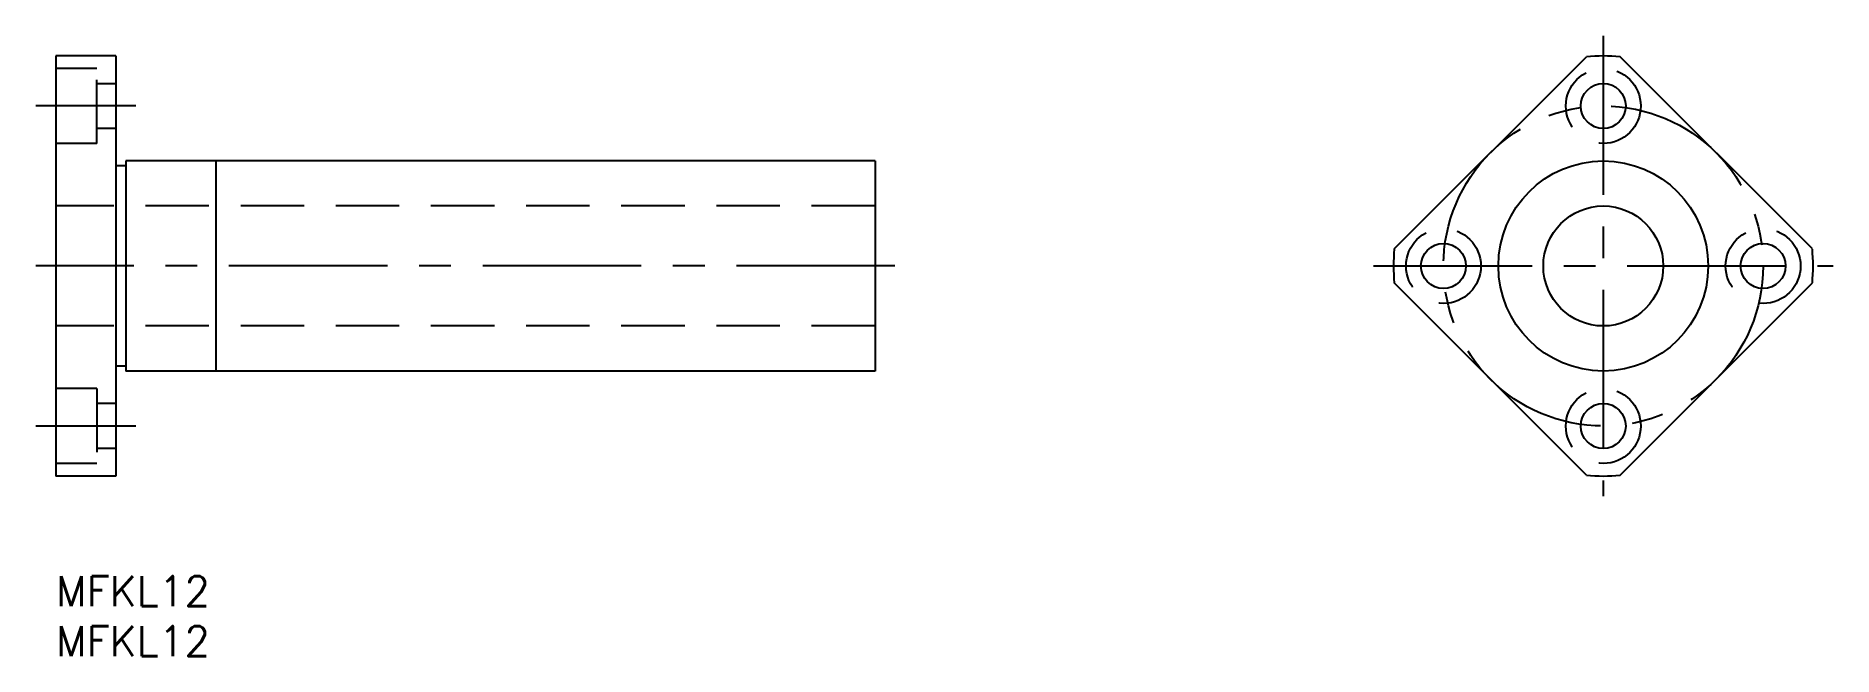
# Model space of a CAD drawing. Extents: x -2 to 178, y -8 to 54.
import ezdxf

# ---------------------------------------------------------------- set-up
doc = ezdxf.new("R2010")
doc.units = 0
doc.header["$LTSCALE"] = 0.5
doc.linetypes.add('CENTER', pattern=[50.8, 31.75, -6.35, 6.35, -6.35])
doc.linetypes.add('DASHED', pattern=[19.05, 12.7, -6.35])
for name, color, linetype in [('MSM_CENTER', 1, 'CENTER'), ('MSM_CONTINUOUS', 7, 'CONTINUOUS'), ('MSM_DASHED', 4, 'DASHED'), ('MSM_PART_NUMBER', 7, 'CONTINUOUS')]:
    doc.layers.add(name, color=color, linetype=linetype)
doc.styles.get("Standard").update_dxf_attribs({"font": 'txt.shx', "height": 3, "bigfont": 'bigfont.shx'})

# ---------------------------------------------------------------- blocks, each defined once
blk = doc.blocks.new('*U20')
at = {"layer": 'MSM_PART_NUMBER'}
blk.add_text('MFKL12', height=3, dxfattribs=at).set_placement((0, -3))
blk = doc.blocks.new('*U21')
at = {"layer": 'MSM_PART_NUMBER'}
blk.add_text('MFKL12', height=3, dxfattribs=at).set_placement((0, -8))

msp = doc.modelspace()

# ---------------------------------------------------------------- linework, layer by layer
at = {"layer": 'MSM_CENTER'}
for p, q in [((154.91, 54), (154.91, 8)), ((8, 47), (-2, 47)), ((84, 31), (-2, 31)), ((131.91, 31), (177.91, 31)), ((8, 15), (-2, 15))]:
    msp.add_line(p, q, dxfattribs=at)
msp.add_circle((154.91, 31), 16, dxfattribs=at)
at = {"layer": 'MSM_CONTINUOUS'}
for p, q in [((0, 52), (0, 10)), ((6, 52), (0, 52)), ((6, 52), (6, 10)), ((133.98, 32.7), (153.22, 51.93)), ((175.84, 32.7), (156.61, 51.93)), ((7, 41.5), (7, 20.5)), ((82, 41.5), (7, 41.5)), ((16, 41.5), (16, 20.5)), ((82, 41.5), (82, 20.5)), ((7, 41), (6, 41)), ((153.22, 10.07), (133.98, 29.3)), ((156.61, 10.07), (175.84, 29.3)), ((7, 21), (6, 21)), ((82, 20.5), (7, 20.5)), ((6, 10), (0, 10))]:
    msp.add_line(p, q, dxfattribs=at)
for centre, radius in [((154.91, 47), 2.25), ((154.91, 31), 10.5), ((154.91, 31), 6), ((138.91, 31), 2.25), ((170.91, 31), 2.25), ((154.91, 15), 2.25)]:
    msp.add_circle(centre, radius, dxfattribs=at)
for start, end in [(85.3676, 94.6324), (175.3676, 184.6324), (355.3676, 4.6324), (265.3676, 274.6324)]:
    msp.add_arc((154.91, 31), 21, start, end, dxfattribs=at)
at = {"layer": 'MSM_DASHED'}
for p, q in [((4.1, 50.75), (0, 50.75)), ((4.1, 43.25), (4.1, 50.75)), ((4.1, 49.25), (6, 49.25)), ((4.1, 43.25), (0, 43.25)), ((6, 44.75), (4.1, 44.75)), ((82, 37), (0, 37)), ((82, 25), (0, 25)), ((4.1, 18.75), (0, 18.75)), ((4.1, 18.75), (4.1, 11.25)), ((6, 17.25), (4.1, 17.25)), ((6, 12.75), (4.1, 12.75)), ((4.1, 11.25), (0, 11.25))]:
    msp.add_line(p, q, dxfattribs=at)
for centre in [(154.91, 47), (138.91, 31), (170.91, 31), (154.91, 15)]:
    msp.add_circle(centre, 3.75, dxfattribs=at)

# ---------------------------------------------------------------- block references
at = {"layer": 'MSM_CONTINUOUS'}
for name in ['*U20', '*U21']:
    msp.add_blockref(name, (0, 0), dxfattribs=at)

doc.saveas('drawing.dxf')
